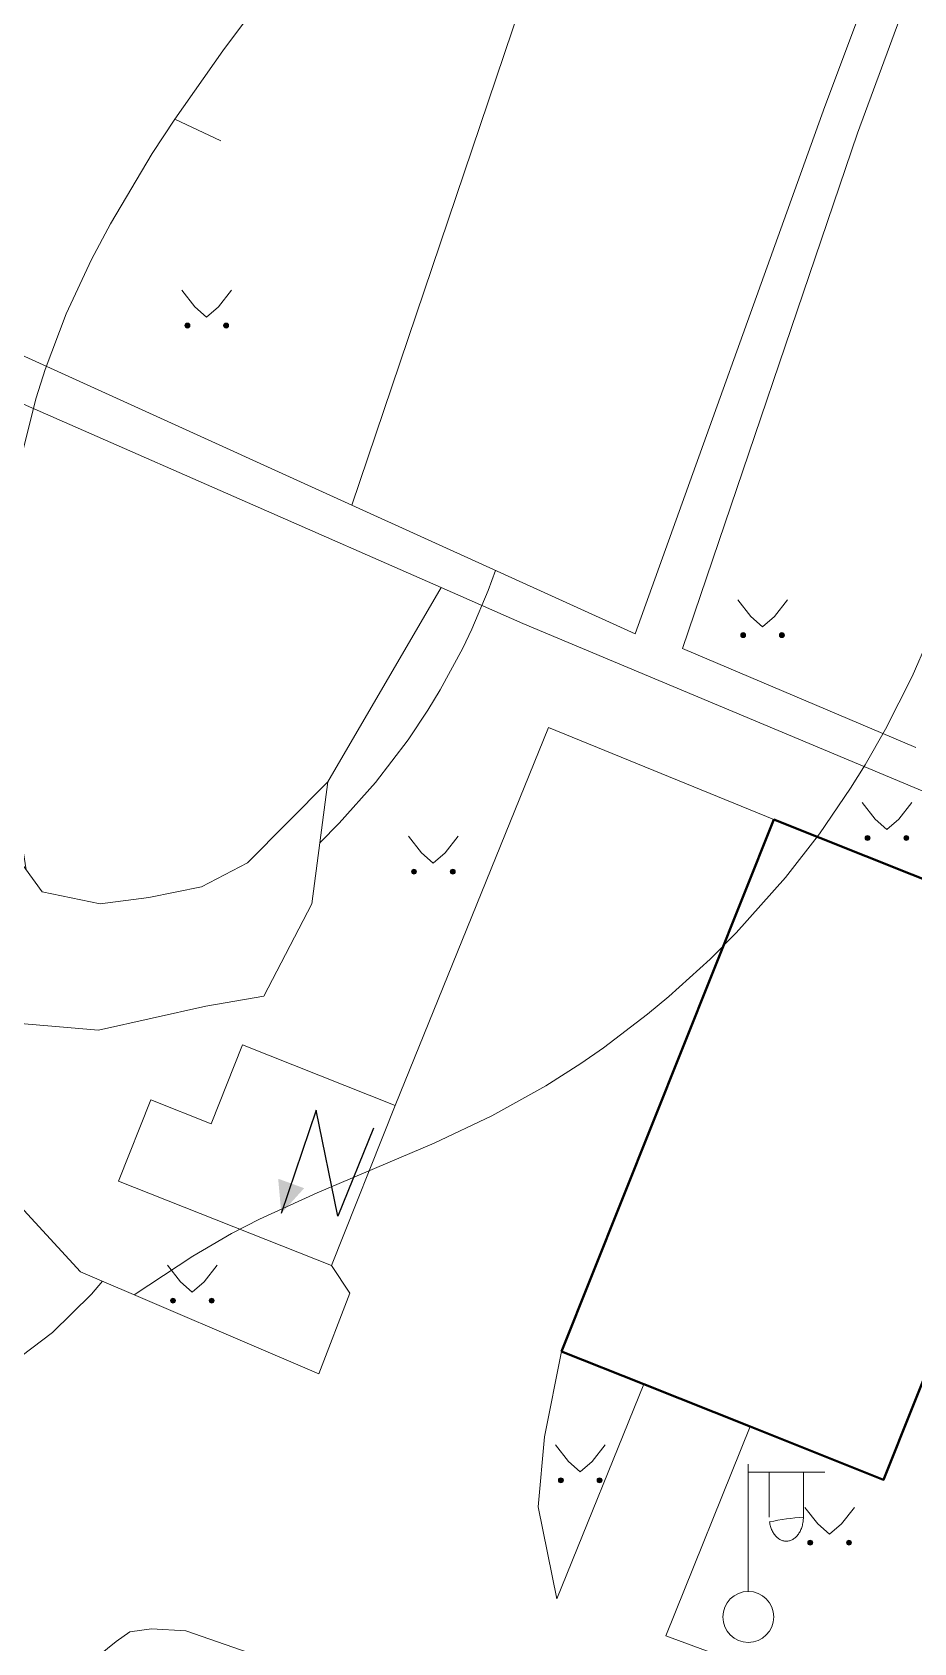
# Model space of a CAD drawing. Extents: x 1000 to 4000, y -5000 to -1000.
# Drawn here: x 1385.1 to 1419.7, y -4102.2 to -4039 of the extents above; entities that cross this region are included whole.
import ezdxf

# ---------------------------------------------------------------- set-up
doc = ezdxf.new("R2010")
doc.units = 0
doc.header["$MEASUREMENT"] = 0
for name, color, linetype in [('16', 7, 'CONTINUOUS'), ('СЛОЙ_16', 7, 'CONTINUOUS'), ('СЛОЙ_24', 7, 'CONTINUOUS'), ('СЛОЙ_3', 7, 'CONTINUOUS'), ('СЛОЙ_37', 7, 'CONTINUOUS'), ('СЛОЙ_40', 7, 'CONTINUOUS'), ('СЛОЙ_41', 7, 'CONTINUOUS'), ('СЛОЙ_50', 7, 'CONTINUOUS'), ('СЛОЙ_6', 7, 'CONTINUOUS')]:
    doc.layers.add(name, color=color, linetype=linetype)

# ---------------------------------------------------------------- blocks, each defined once
blk = doc.blocks.new('112_2')
at = {"layer": '16', "color": 121, "linetype": 'Continuous'}
blk.add_lwpolyline([(1.171, -1.947), (-1.974, 0.052), (2.276, 0.138), (-1.465, 2.221)], dxfattribs=at)
blk.add_solid([(-1.465, 2.221), (-0.657, 1.158), (-0.104, 2.094)], dxfattribs=at)

msp = doc.modelspace()

# ---------------------------------------------------------------- linework, layer by layer
at = {"layer": 'СЛОЙ_16', "color": 253, "linetype": 'Continuous', "lineweight": 0}
for points in [[(1396.857, -4087.433), (1388.49, -4084.113), (1389.756, -4080.923), (1392.123, -4081.863), (1393.351, -4078.766), (1399.351, -4081.148)], [(1399.351, -4081.148), (1396.857, -4087.433)]]:
    msp.add_lwpolyline(points, dxfattribs=at)
at = {"layer": 'СЛОЙ_24', "color": 253, "linetype": 'Continuous', "lineweight": 0}
for points in [[(1424.699, -4023.482), (1417.511, -4042.954)], [(1418.344, -4036.279), (1416.227, -4041.91)], [(1408.783, -4062.623), (1416.227, -4041.91)], [(1417.511, -4042.954), (1410.639, -4063.2), (1419.804, -4067.081)], [(1367.794, -4044.72), (1380.153, -4049.617), (1397.656, -4057.568)], [(1372.368, -4048.654), (1378.949, -4051.062), (1401.155, -4060.807)], [(1397.656, -4057.568), (1408.783, -4062.623)], [(1401.155, -4060.807), (1404.365, -4062.216)], [(1404.365, -4062.216), (1454.196, -4083.1)], [(1399.351, -4081.148), (1405.378, -4066.304), (1414.226, -4069.908)], [(1409.985, -4101.967), (1437.287, -4112.042), (1438.715, -4112.246), (1440.754, -4112.11), (1442.181, -4111.77), (1443.609, -4110.546), (1444.696, -4106.602), (1440.142, -4104.494), (1441.502, -4098.781), (1448.279, -4082.186)], [(1381.217, -4087.571), (1383.414, -4083.803), (1386.993, -4087.68), (1396.351, -4091.685)], [(1396.351, -4091.685), (1397.569, -4088.514), (1396.857, -4087.433)], [(1405.891, -4090.8), (1405.218, -4094.154), (1404.969, -4096.902), (1405.699, -4100.517)], [(1405.699, -4100.517), (1409.121, -4092.088)], [(1409.985, -4101.967), (1413.297, -4093.754)], [(1418.147, -4112.956), (1417.646, -4111.799), (1416.529, -4110.604), (1391.134, -4101.775), (1389.786, -4101.698), (1388.938, -4101.814), (1388.399, -4102.199), (1387.435, -4102.97)]]:
    msp.add_lwpolyline(points, dxfattribs=at)
at = {"layer": 'СЛОЙ_3', "color": 253, "linetype": 'Continuous', "lineweight": 0}
for p, q in [((1413.225, -4100.23), (1413.225, -4095.23)), ((1413.225, -4098.23), (1413.225, -4095.23)), ((1413.225, -4095.544), (1416.225, -4095.544)), ((1414.046, -4097.312), (1414.046, -4095.544)), ((1415.388, -4097.312), (1415.388, -4095.544))]:
    msp.add_line(p, q, dxfattribs=at)
msp.add_lwpolyline([(1415.388, -4097.312, -0.035191), (1415.375, -4097.496, -0.036545), (1415.337, -4097.673, -0.03934), (1415.275, -4097.836, -0.0437), (1415.192, -4097.979, -0.049642), (1415.09, -4098.096, -0.056748), (1414.974, -4098.183, -0.0637), (1414.848, -4098.237, -0.068204), (1414.717, -4098.255, -0.068204), (1414.586, -4098.237, -0.0637), (1414.46, -4098.183, -0.056748), (1414.344, -4098.096, -0.049642), (1414.242, -4097.979, -0.0437), (1414.159, -4097.836, -0.03934), (1414.097, -4097.673, -0.036545), (1414.059, -4097.496, -0.035191)], format="xyb", close=True, dxfattribs=at)
msp.add_circle((1413.225, -4101.23), 1, dxfattribs=at)
at = {"layer": 'СЛОЙ_37', "color": 253, "linetype": 'Continuous', "lineweight": 0}
for points in [[(1397.656, -4057.568), (1405.538, -4034.238), (1409.293, -4019.108), (1413.092, -4006.462)], [(1394.195, -4076.854), (1391.917, -4077.244), (1387.704, -4078.187), (1382.477, -4077.745), (1379.189, -4071.884), (1375.901, -4064.147), (1373.083, -4058.051), (1371.44, -4054.534), (1373.38, -4053.105)], [(1373.38, -4053.105), (1377.605, -4060.146), (1380.892, -4063.901), (1384.179, -4070.942), (1385.487, -4072.753), (1387.76, -4073.224), (1389.672, -4072.974), (1391.751, -4072.558), (1393.552, -4071.616), (1396.711, -4068.427)], [(1396.711, -4068.427), (1396.076, -4073.228), (1394.195, -4076.854)]]:
    msp.add_lwpolyline(points, dxfattribs=at)
at = {"layer": 'СЛОЙ_40', "color": 253, "linetype": 'Continuous', "lineweight": 0}
msp.add_line((1396.711, -4068.427), (1401.155, -4060.807), dxfattribs=at)
at = {"layer": 'СЛОЙ_41', "color": 253, "linetype": 'Continuous', "lineweight": 0}
for p, q in [((1390.979, -4049.126), (1391.489, -4049.776)), ((1392.929, -4049.126), (1392.419, -4049.776)), ((1391.489, -4049.776), (1391.949, -4050.186)), ((1392.419, -4049.776), (1391.949, -4050.186)), ((1412.809, -4061.284), (1413.319, -4061.934)), ((1414.759, -4061.284), (1414.249, -4061.934)), ((1413.319, -4061.934), (1413.779, -4062.344)), ((1414.249, -4061.934), (1413.779, -4062.344)), ((1417.695, -4069.25), (1418.205, -4069.9)), ((1419.645, -4069.25), (1419.135, -4069.9)), ((1418.205, -4069.9), (1418.665, -4070.31)), ((1419.135, -4069.9), (1418.665, -4070.31)), ((1399.879, -4070.571), (1400.389, -4071.221)), ((1401.829, -4070.571), (1401.319, -4071.221)), ((1400.389, -4071.221), (1400.849, -4071.631)), ((1401.319, -4071.221), (1400.849, -4071.631)), ((1390.412, -4087.42), (1390.922, -4088.07)), ((1392.362, -4087.42), (1391.852, -4088.07)), ((1390.922, -4088.07), (1391.382, -4088.48)), ((1391.852, -4088.07), (1391.382, -4088.48)), ((1405.649, -4094.476), (1406.159, -4095.126)), ((1407.599, -4094.476), (1407.089, -4095.126)), ((1406.159, -4095.126), (1406.619, -4095.536)), ((1407.089, -4095.126), (1406.619, -4095.536)), ((1415.444, -4096.926), (1415.954, -4097.576)), ((1417.394, -4096.926), (1416.884, -4097.576)), ((1415.954, -4097.576), (1416.414, -4097.986)), ((1416.884, -4097.576), (1416.414, -4097.986))]:
    msp.add_line(p, q, dxfattribs=at)
for centre in [(1391.193, -4050.514), (1392.714, -4050.514), (1413.023, -4062.672), (1414.544, -4062.672), (1417.909, -4070.64), (1419.43, -4070.64), (1400.093, -4071.961), (1401.614, -4071.961), (1390.626, -4088.808), (1392.147, -4088.808), (1405.863, -4095.864), (1407.384, -4095.864), (1415.658, -4098.314), (1417.179, -4098.314)]:
    msp.add_circle(centre, 0.0976, dxfattribs=at)
for points in [[(1391.097, -4050.533), (1391.095, -4050.514), (1391.097, -4050.495)], [(1391.102, -4050.551), (1391.097, -4050.495), (1391.102, -4050.477)], [(1391.097, -4050.533), (1391.097, -4050.495), (1391.102, -4050.551)], [(1391.111, -4050.568), (1391.102, -4050.477), (1391.111, -4050.46)], [(1391.102, -4050.551), (1391.102, -4050.477), (1391.111, -4050.568)], [(1391.124, -4050.583), (1391.111, -4050.46), (1391.124, -4050.445)], [(1391.111, -4050.568), (1391.111, -4050.46), (1391.124, -4050.583)], [(1391.138, -4050.595), (1391.124, -4050.445), (1391.138, -4050.433)], [(1391.124, -4050.583), (1391.124, -4050.445), (1391.138, -4050.595)], [(1391.155, -4050.604), (1391.138, -4050.433), (1391.155, -4050.424)], [(1391.138, -4050.595), (1391.138, -4050.433), (1391.155, -4050.604)], [(1391.174, -4050.61), (1391.155, -4050.424), (1391.174, -4050.418)], [(1391.155, -4050.604), (1391.155, -4050.424), (1391.174, -4050.61)], [(1391.193, -4050.612), (1391.174, -4050.418), (1391.193, -4050.416)], [(1391.174, -4050.61), (1391.174, -4050.418), (1391.193, -4050.612)], [(1392.618, -4050.533), (1392.616, -4050.514), (1392.618, -4050.495)], [(1392.623, -4050.551), (1392.618, -4050.495), (1392.623, -4050.477)], [(1392.618, -4050.533), (1392.618, -4050.495), (1392.623, -4050.551)], [(1392.632, -4050.568), (1392.623, -4050.477), (1392.632, -4050.46)], [(1392.623, -4050.551), (1392.623, -4050.477), (1392.632, -4050.568)], [(1392.645, -4050.583), (1392.632, -4050.46), (1392.645, -4050.445)], [(1392.632, -4050.568), (1392.632, -4050.46), (1392.645, -4050.583)], [(1392.659, -4050.595), (1392.645, -4050.445), (1392.659, -4050.433)], [(1392.645, -4050.583), (1392.645, -4050.445), (1392.659, -4050.595)], [(1392.676, -4050.604), (1392.659, -4050.433), (1392.676, -4050.424)], [(1392.659, -4050.595), (1392.659, -4050.433), (1392.676, -4050.604)], [(1392.695, -4050.61), (1392.676, -4050.424), (1392.695, -4050.418)], [(1392.676, -4050.604), (1392.676, -4050.424), (1392.695, -4050.61)], [(1392.714, -4050.612), (1392.695, -4050.418), (1392.714, -4050.416)], [(1392.695, -4050.61), (1392.695, -4050.418), (1392.714, -4050.612)], [(1412.927, -4062.691), (1412.925, -4062.672), (1412.927, -4062.653)], [(1412.932, -4062.709), (1412.927, -4062.653), (1412.932, -4062.635)], [(1412.927, -4062.691), (1412.927, -4062.653), (1412.932, -4062.709)], [(1412.941, -4062.726), (1412.932, -4062.635), (1412.941, -4062.618)], [(1412.932, -4062.709), (1412.932, -4062.635), (1412.941, -4062.726)], [(1412.954, -4062.741), (1412.941, -4062.618), (1412.954, -4062.603)], [(1412.941, -4062.726), (1412.941, -4062.618), (1412.954, -4062.741)], [(1412.968, -4062.753), (1412.954, -4062.603), (1412.968, -4062.591)], [(1412.954, -4062.741), (1412.954, -4062.603), (1412.968, -4062.753)], [(1412.985, -4062.762), (1412.968, -4062.591), (1412.985, -4062.582)], [(1412.968, -4062.753), (1412.968, -4062.591), (1412.985, -4062.762)], [(1413.004, -4062.768), (1412.985, -4062.582), (1413.004, -4062.576)], [(1412.985, -4062.762), (1412.985, -4062.582), (1413.004, -4062.768)], [(1413.023, -4062.77), (1413.004, -4062.576), (1413.023, -4062.574)], [(1413.004, -4062.768), (1413.004, -4062.576), (1413.023, -4062.77)], [(1414.448, -4062.691), (1414.446, -4062.672), (1414.448, -4062.653)], [(1414.453, -4062.709), (1414.448, -4062.653), (1414.453, -4062.635)], [(1414.448, -4062.691), (1414.448, -4062.653), (1414.453, -4062.709)], [(1414.462, -4062.726), (1414.453, -4062.635), (1414.462, -4062.618)], [(1414.453, -4062.709), (1414.453, -4062.635), (1414.462, -4062.726)], [(1414.475, -4062.741), (1414.462, -4062.618), (1414.475, -4062.603)], [(1414.462, -4062.726), (1414.462, -4062.618), (1414.475, -4062.741)], [(1414.489, -4062.753), (1414.475, -4062.603), (1414.489, -4062.591)], [(1414.475, -4062.741), (1414.475, -4062.603), (1414.489, -4062.753)], [(1414.506, -4062.762), (1414.489, -4062.591), (1414.506, -4062.582)], [(1414.489, -4062.753), (1414.489, -4062.591), (1414.506, -4062.762)], [(1414.525, -4062.768), (1414.506, -4062.582), (1414.525, -4062.576)], [(1414.506, -4062.762), (1414.506, -4062.582), (1414.525, -4062.768)], [(1414.544, -4062.77), (1414.525, -4062.576), (1414.544, -4062.574)], [(1414.525, -4062.768), (1414.525, -4062.576), (1414.544, -4062.77)], [(1417.813, -4070.659), (1417.811, -4070.64), (1417.813, -4070.62)], [(1417.819, -4070.677), (1417.813, -4070.62), (1417.819, -4070.602)], [(1417.813, -4070.659), (1417.813, -4070.62), (1417.819, -4070.677)], [(1417.828, -4070.694), (1417.819, -4070.602), (1417.828, -4070.585)], [(1417.819, -4070.677), (1417.819, -4070.602), (1417.828, -4070.694)], [(1417.84, -4070.709), (1417.828, -4070.585), (1417.84, -4070.571)], [(1417.828, -4070.694), (1417.828, -4070.585), (1417.84, -4070.709)], [(1417.855, -4070.721), (1417.84, -4070.571), (1417.855, -4070.558)], [(1417.84, -4070.709), (1417.84, -4070.571), (1417.855, -4070.721)], [(1417.872, -4070.73), (1417.855, -4070.558), (1417.872, -4070.549)], [(1417.855, -4070.721), (1417.855, -4070.558), (1417.872, -4070.73)], [(1417.89, -4070.735), (1417.872, -4070.549), (1417.89, -4070.544)], [(1417.872, -4070.73), (1417.872, -4070.549), (1417.89, -4070.735)], [(1417.909, -4070.737), (1417.89, -4070.544), (1417.909, -4070.542)], [(1417.89, -4070.735), (1417.89, -4070.544), (1417.909, -4070.737)], [(1419.334, -4070.659), (1419.332, -4070.64), (1419.334, -4070.62)], [(1419.34, -4070.677), (1419.334, -4070.62), (1419.34, -4070.602)], [(1419.334, -4070.659), (1419.334, -4070.62), (1419.34, -4070.677)], [(1419.349, -4070.694), (1419.34, -4070.602), (1419.349, -4070.585)], [(1419.34, -4070.677), (1419.34, -4070.602), (1419.349, -4070.694)], [(1419.361, -4070.709), (1419.349, -4070.585), (1419.361, -4070.571)], [(1419.349, -4070.694), (1419.349, -4070.585), (1419.361, -4070.709)], [(1419.376, -4070.721), (1419.361, -4070.571), (1419.376, -4070.558)], [(1419.361, -4070.709), (1419.361, -4070.571), (1419.376, -4070.721)], [(1419.393, -4070.73), (1419.376, -4070.558), (1419.393, -4070.549)], [(1419.376, -4070.721), (1419.376, -4070.558), (1419.393, -4070.73)], [(1419.411, -4070.735), (1419.393, -4070.549), (1419.411, -4070.544)], [(1419.393, -4070.73), (1419.393, -4070.549), (1419.411, -4070.735)], [(1419.43, -4070.737), (1419.411, -4070.544), (1419.43, -4070.542)], [(1419.411, -4070.735), (1419.411, -4070.544), (1419.43, -4070.737)], [(1399.997, -4071.98), (1399.995, -4071.961), (1399.997, -4071.941)], [(1400.003, -4071.998), (1399.997, -4071.941), (1400.003, -4071.923)], [(1399.997, -4071.98), (1399.997, -4071.941), (1400.003, -4071.998)], [(1400.012, -4072.015), (1400.003, -4071.923), (1400.012, -4071.906)], [(1400.003, -4071.998), (1400.003, -4071.923), (1400.012, -4072.015)], [(1400.024, -4072.03), (1400.012, -4071.906), (1400.024, -4071.892)], [(1400.012, -4072.015), (1400.012, -4071.906), (1400.024, -4072.03)], [(1400.039, -4072.042), (1400.024, -4071.892), (1400.039, -4071.879)], [(1400.024, -4072.03), (1400.024, -4071.892), (1400.039, -4072.042)], [(1400.056, -4072.051), (1400.039, -4071.879), (1400.056, -4071.87)], [(1400.039, -4072.042), (1400.039, -4071.879), (1400.056, -4072.051)], [(1400.074, -4072.056), (1400.056, -4071.87), (1400.074, -4071.865)], [(1400.056, -4072.051), (1400.056, -4071.87), (1400.074, -4072.056)], [(1400.093, -4072.058), (1400.074, -4071.865), (1400.093, -4071.863)], [(1400.074, -4072.056), (1400.074, -4071.865), (1400.093, -4072.058)], [(1401.518, -4071.98), (1401.516, -4071.961), (1401.518, -4071.941)], [(1401.524, -4071.998), (1401.518, -4071.941), (1401.524, -4071.923)], [(1401.518, -4071.98), (1401.518, -4071.941), (1401.524, -4071.998)], [(1401.533, -4072.015), (1401.524, -4071.923), (1401.533, -4071.906)], [(1401.524, -4071.998), (1401.524, -4071.923), (1401.533, -4072.015)], [(1401.545, -4072.03), (1401.533, -4071.906), (1401.545, -4071.892)], [(1401.533, -4072.015), (1401.533, -4071.906), (1401.545, -4072.03)], [(1401.56, -4072.042), (1401.545, -4071.892), (1401.56, -4071.879)], [(1401.545, -4072.03), (1401.545, -4071.892), (1401.56, -4072.042)], [(1401.577, -4072.051), (1401.56, -4071.879), (1401.577, -4071.87)], [(1401.56, -4072.042), (1401.56, -4071.879), (1401.577, -4072.051)], [(1401.595, -4072.056), (1401.577, -4071.87), (1401.595, -4071.865)], [(1401.577, -4072.051), (1401.577, -4071.87), (1401.595, -4072.056)], [(1401.614, -4072.058), (1401.595, -4071.865), (1401.614, -4071.863)], [(1401.595, -4072.056), (1401.595, -4071.865), (1401.614, -4072.058)], [(1390.53, -4088.827), (1390.528, -4088.808), (1390.53, -4088.789)], [(1390.535, -4088.845), (1390.53, -4088.789), (1390.535, -4088.771)], [(1390.53, -4088.827), (1390.53, -4088.789), (1390.535, -4088.845)], [(1390.544, -4088.862), (1390.535, -4088.771), (1390.544, -4088.754)], [(1390.535, -4088.845), (1390.535, -4088.771), (1390.544, -4088.862)], [(1390.557, -4088.877), (1390.544, -4088.754), (1390.557, -4088.739)], [(1390.544, -4088.862), (1390.544, -4088.754), (1390.557, -4088.877)], [(1390.571, -4088.889), (1390.557, -4088.739), (1390.571, -4088.727)], [(1390.557, -4088.877), (1390.557, -4088.739), (1390.571, -4088.889)], [(1390.588, -4088.898), (1390.571, -4088.727), (1390.588, -4088.718)], [(1390.571, -4088.889), (1390.571, -4088.727), (1390.588, -4088.898)], [(1390.607, -4088.904), (1390.588, -4088.718), (1390.607, -4088.712)], [(1390.588, -4088.898), (1390.588, -4088.718), (1390.607, -4088.904)], [(1390.626, -4088.906), (1390.607, -4088.712), (1390.626, -4088.71)], [(1390.607, -4088.904), (1390.607, -4088.712), (1390.626, -4088.906)], [(1392.051, -4088.827), (1392.049, -4088.808), (1392.051, -4088.789)], [(1392.056, -4088.845), (1392.051, -4088.789), (1392.056, -4088.771)], [(1392.051, -4088.827), (1392.051, -4088.789), (1392.056, -4088.845)], [(1392.065, -4088.862), (1392.056, -4088.771), (1392.065, -4088.754)], [(1392.056, -4088.845), (1392.056, -4088.771), (1392.065, -4088.862)], [(1392.078, -4088.877), (1392.065, -4088.754), (1392.078, -4088.739)], [(1392.065, -4088.862), (1392.065, -4088.754), (1392.078, -4088.877)], [(1392.092, -4088.889), (1392.078, -4088.739), (1392.092, -4088.727)], [(1392.078, -4088.877), (1392.078, -4088.739), (1392.092, -4088.889)], [(1392.109, -4088.898), (1392.092, -4088.727), (1392.109, -4088.718)], [(1392.092, -4088.889), (1392.092, -4088.727), (1392.109, -4088.898)], [(1392.128, -4088.904), (1392.109, -4088.718), (1392.128, -4088.712)], [(1392.109, -4088.898), (1392.109, -4088.718), (1392.128, -4088.904)], [(1392.147, -4088.906), (1392.128, -4088.712), (1392.147, -4088.71)], [(1392.128, -4088.904), (1392.128, -4088.712), (1392.147, -4088.906)], [(1405.767, -4095.883), (1405.765, -4095.864), (1405.767, -4095.845)], [(1405.772, -4095.901), (1405.767, -4095.845), (1405.772, -4095.827)], [(1405.767, -4095.883), (1405.767, -4095.845), (1405.772, -4095.901)], [(1405.781, -4095.918), (1405.772, -4095.827), (1405.781, -4095.81)], [(1405.772, -4095.901), (1405.772, -4095.827), (1405.781, -4095.918)], [(1405.794, -4095.933), (1405.781, -4095.81), (1405.794, -4095.795)], [(1405.781, -4095.918), (1405.781, -4095.81), (1405.794, -4095.933)], [(1405.808, -4095.945), (1405.794, -4095.795), (1405.808, -4095.783)], [(1405.794, -4095.933), (1405.794, -4095.795), (1405.808, -4095.945)], [(1405.825, -4095.954), (1405.808, -4095.783), (1405.825, -4095.774)], [(1405.808, -4095.945), (1405.808, -4095.783), (1405.825, -4095.954)], [(1405.844, -4095.96), (1405.825, -4095.774), (1405.844, -4095.768)], [(1405.825, -4095.954), (1405.825, -4095.774), (1405.844, -4095.96)], [(1405.863, -4095.962), (1405.844, -4095.768), (1405.863, -4095.766)], [(1405.844, -4095.96), (1405.844, -4095.768), (1405.863, -4095.962)], [(1407.288, -4095.883), (1407.286, -4095.864), (1407.288, -4095.845)], [(1407.293, -4095.901), (1407.288, -4095.845), (1407.293, -4095.827)], [(1407.288, -4095.883), (1407.288, -4095.845), (1407.293, -4095.901)], [(1407.302, -4095.918), (1407.293, -4095.827), (1407.302, -4095.81)], [(1407.293, -4095.901), (1407.293, -4095.827), (1407.302, -4095.918)], [(1407.315, -4095.933), (1407.302, -4095.81), (1407.315, -4095.795)], [(1407.302, -4095.918), (1407.302, -4095.81), (1407.315, -4095.933)], [(1407.329, -4095.945), (1407.315, -4095.795), (1407.329, -4095.783)], [(1407.315, -4095.933), (1407.315, -4095.795), (1407.329, -4095.945)], [(1407.346, -4095.954), (1407.329, -4095.783), (1407.346, -4095.774)], [(1407.329, -4095.945), (1407.329, -4095.783), (1407.346, -4095.954)], [(1407.365, -4095.96), (1407.346, -4095.774), (1407.365, -4095.768)], [(1407.346, -4095.954), (1407.346, -4095.774), (1407.365, -4095.96)], [(1407.384, -4095.962), (1407.365, -4095.768), (1407.384, -4095.766)], [(1407.365, -4095.96), (1407.365, -4095.768), (1407.384, -4095.962)], [(1415.562, -4098.333), (1415.56, -4098.314), (1415.562, -4098.295)], [(1415.567, -4098.351), (1415.562, -4098.295), (1415.567, -4098.277)], [(1415.562, -4098.333), (1415.562, -4098.295), (1415.567, -4098.351)], [(1415.576, -4098.368), (1415.567, -4098.277), (1415.576, -4098.26)], [(1415.567, -4098.351), (1415.567, -4098.277), (1415.576, -4098.368)], [(1415.589, -4098.383), (1415.576, -4098.26), (1415.589, -4098.245)], [(1415.576, -4098.368), (1415.576, -4098.26), (1415.589, -4098.383)], [(1415.603, -4098.395), (1415.589, -4098.245), (1415.603, -4098.233)], [(1415.589, -4098.383), (1415.589, -4098.245), (1415.603, -4098.395)], [(1415.62, -4098.404), (1415.603, -4098.233), (1415.62, -4098.224)], [(1415.603, -4098.395), (1415.603, -4098.233), (1415.62, -4098.404)], [(1415.639, -4098.41), (1415.62, -4098.224), (1415.639, -4098.218)], [(1415.62, -4098.404), (1415.62, -4098.224), (1415.639, -4098.41)], [(1415.658, -4098.412), (1415.639, -4098.218), (1415.658, -4098.216)], [(1415.639, -4098.41), (1415.639, -4098.218), (1415.658, -4098.412)], [(1417.083, -4098.333), (1417.081, -4098.314), (1417.083, -4098.295)], [(1417.088, -4098.351), (1417.083, -4098.295), (1417.088, -4098.277)], [(1417.083, -4098.333), (1417.083, -4098.295), (1417.088, -4098.351)], [(1417.097, -4098.368), (1417.088, -4098.277), (1417.097, -4098.26)], [(1417.088, -4098.351), (1417.088, -4098.277), (1417.097, -4098.368)], [(1417.11, -4098.383), (1417.097, -4098.26), (1417.11, -4098.245)], [(1417.097, -4098.368), (1417.097, -4098.26), (1417.11, -4098.383)], [(1417.124, -4098.395), (1417.11, -4098.245), (1417.124, -4098.233)], [(1417.11, -4098.383), (1417.11, -4098.245), (1417.124, -4098.395)], [(1417.141, -4098.404), (1417.124, -4098.233), (1417.141, -4098.224)], [(1417.124, -4098.395), (1417.124, -4098.233), (1417.141, -4098.404)], [(1417.16, -4098.41), (1417.141, -4098.224), (1417.16, -4098.218)], [(1417.141, -4098.404), (1417.141, -4098.224), (1417.16, -4098.41)], [(1417.179, -4098.412), (1417.16, -4098.218), (1417.179, -4098.216)], [(1417.16, -4098.41), (1417.16, -4098.218), (1417.179, -4098.412)]]:
    msp.add_solid(points, dxfattribs=at)
at = {"layer": 'СЛОЙ_41', "color": 253, "linetype": 'Continuous', "lineweight": 0, "extrusion": (0, 0, -1)}
for points in [[(-1391.193, -4050.612), (-1391.193, -4050.416), (-1391.212, -4050.61)], [(-1391.212, -4050.61), (-1391.193, -4050.416), (-1391.212, -4050.418)], [(-1391.212, -4050.61), (-1391.212, -4050.418), (-1391.23, -4050.604)], [(-1391.23, -4050.604), (-1391.212, -4050.418), (-1391.23, -4050.424)], [(-1391.23, -4050.604), (-1391.23, -4050.424), (-1391.247, -4050.595)], [(-1391.247, -4050.595), (-1391.23, -4050.424), (-1391.247, -4050.433)], [(-1391.247, -4050.595), (-1391.247, -4050.433), (-1391.262, -4050.583)], [(-1391.262, -4050.583), (-1391.247, -4050.433), (-1391.262, -4050.445)], [(-1391.262, -4050.583), (-1391.262, -4050.445), (-1391.274, -4050.568)], [(-1391.274, -4050.568), (-1391.262, -4050.445), (-1391.274, -4050.46)], [(-1391.274, -4050.568), (-1391.274, -4050.46), (-1391.283, -4050.551)], [(-1391.283, -4050.551), (-1391.274, -4050.46), (-1391.283, -4050.477)], [(-1391.283, -4050.551), (-1391.283, -4050.477), (-1391.288, -4050.533)], [(-1391.288, -4050.533), (-1391.283, -4050.477), (-1391.288, -4050.495)], [(-1391.288, -4050.533), (-1391.288, -4050.495), (-1391.29, -4050.514)], [(-1392.714, -4050.612), (-1392.714, -4050.416), (-1392.733, -4050.61)], [(-1392.733, -4050.61), (-1392.714, -4050.416), (-1392.733, -4050.418)], [(-1392.733, -4050.61), (-1392.733, -4050.418), (-1392.751, -4050.604)], [(-1392.751, -4050.604), (-1392.733, -4050.418), (-1392.751, -4050.424)], [(-1392.751, -4050.604), (-1392.751, -4050.424), (-1392.768, -4050.595)], [(-1392.768, -4050.595), (-1392.751, -4050.424), (-1392.768, -4050.433)], [(-1392.768, -4050.595), (-1392.768, -4050.433), (-1392.783, -4050.583)], [(-1392.783, -4050.583), (-1392.768, -4050.433), (-1392.783, -4050.445)], [(-1392.783, -4050.583), (-1392.783, -4050.445), (-1392.795, -4050.568)], [(-1392.795, -4050.568), (-1392.783, -4050.445), (-1392.795, -4050.46)], [(-1392.795, -4050.568), (-1392.795, -4050.46), (-1392.804, -4050.551)], [(-1392.804, -4050.551), (-1392.795, -4050.46), (-1392.804, -4050.477)], [(-1392.804, -4050.551), (-1392.804, -4050.477), (-1392.809, -4050.533)], [(-1392.809, -4050.533), (-1392.804, -4050.477), (-1392.809, -4050.495)], [(-1392.809, -4050.533), (-1392.809, -4050.495), (-1392.811, -4050.514)], [(-1413.023, -4062.77), (-1413.023, -4062.574), (-1413.042, -4062.768)], [(-1413.042, -4062.768), (-1413.023, -4062.574), (-1413.042, -4062.576)], [(-1413.042, -4062.768), (-1413.042, -4062.576), (-1413.06, -4062.762)], [(-1413.06, -4062.762), (-1413.042, -4062.576), (-1413.06, -4062.582)], [(-1413.06, -4062.762), (-1413.06, -4062.582), (-1413.077, -4062.753)], [(-1413.077, -4062.753), (-1413.06, -4062.582), (-1413.077, -4062.591)], [(-1413.077, -4062.753), (-1413.077, -4062.591), (-1413.092, -4062.741)], [(-1413.092, -4062.741), (-1413.077, -4062.591), (-1413.092, -4062.603)], [(-1413.092, -4062.741), (-1413.092, -4062.603), (-1413.104, -4062.726)], [(-1413.104, -4062.726), (-1413.092, -4062.603), (-1413.104, -4062.618)], [(-1413.104, -4062.726), (-1413.104, -4062.618), (-1413.113, -4062.709)], [(-1413.113, -4062.709), (-1413.104, -4062.618), (-1413.113, -4062.635)], [(-1413.113, -4062.709), (-1413.113, -4062.635), (-1413.118, -4062.691)], [(-1413.118, -4062.691), (-1413.113, -4062.635), (-1413.118, -4062.653)], [(-1413.118, -4062.691), (-1413.118, -4062.653), (-1413.12, -4062.672)], [(-1414.544, -4062.77), (-1414.544, -4062.574), (-1414.563, -4062.768)], [(-1414.563, -4062.768), (-1414.544, -4062.574), (-1414.563, -4062.576)], [(-1414.563, -4062.768), (-1414.563, -4062.576), (-1414.581, -4062.762)], [(-1414.581, -4062.762), (-1414.563, -4062.576), (-1414.581, -4062.582)], [(-1414.581, -4062.762), (-1414.581, -4062.582), (-1414.598, -4062.753)], [(-1414.598, -4062.753), (-1414.581, -4062.582), (-1414.598, -4062.591)], [(-1414.598, -4062.753), (-1414.598, -4062.591), (-1414.613, -4062.741)], [(-1414.613, -4062.741), (-1414.598, -4062.591), (-1414.613, -4062.603)], [(-1414.613, -4062.741), (-1414.613, -4062.603), (-1414.625, -4062.726)], [(-1414.625, -4062.726), (-1414.613, -4062.603), (-1414.625, -4062.618)], [(-1414.625, -4062.726), (-1414.625, -4062.618), (-1414.634, -4062.709)], [(-1414.634, -4062.709), (-1414.625, -4062.618), (-1414.634, -4062.635)], [(-1414.634, -4062.709), (-1414.634, -4062.635), (-1414.639, -4062.691)], [(-1414.639, -4062.691), (-1414.634, -4062.635), (-1414.639, -4062.653)], [(-1414.639, -4062.691), (-1414.639, -4062.653), (-1414.641, -4062.672)], [(-1417.909, -4070.737), (-1417.909, -4070.542), (-1417.928, -4070.735)], [(-1417.928, -4070.735), (-1417.909, -4070.542), (-1417.928, -4070.544)], [(-1417.928, -4070.735), (-1417.928, -4070.544), (-1417.946, -4070.73)], [(-1417.946, -4070.73), (-1417.928, -4070.544), (-1417.946, -4070.549)], [(-1417.946, -4070.73), (-1417.946, -4070.549), (-1417.963, -4070.721)], [(-1417.963, -4070.721), (-1417.946, -4070.549), (-1417.963, -4070.558)], [(-1417.963, -4070.721), (-1417.963, -4070.558), (-1417.978, -4070.709)], [(-1417.978, -4070.709), (-1417.963, -4070.558), (-1417.978, -4070.571)], [(-1417.978, -4070.709), (-1417.978, -4070.571), (-1417.99, -4070.694)], [(-1417.99, -4070.694), (-1417.978, -4070.571), (-1417.99, -4070.585)], [(-1417.99, -4070.694), (-1417.99, -4070.585), (-1417.999, -4070.677)], [(-1417.999, -4070.677), (-1417.99, -4070.585), (-1417.999, -4070.602)], [(-1417.999, -4070.677), (-1417.999, -4070.602), (-1418.005, -4070.659)], [(-1418.005, -4070.659), (-1417.999, -4070.602), (-1418.005, -4070.62)], [(-1418.005, -4070.659), (-1418.005, -4070.62), (-1418.007, -4070.64)], [(-1419.43, -4070.737), (-1419.43, -4070.542), (-1419.449, -4070.735)], [(-1419.449, -4070.735), (-1419.43, -4070.542), (-1419.449, -4070.544)], [(-1419.449, -4070.735), (-1419.449, -4070.544), (-1419.467, -4070.73)], [(-1419.467, -4070.73), (-1419.449, -4070.544), (-1419.467, -4070.549)], [(-1419.467, -4070.73), (-1419.467, -4070.549), (-1419.484, -4070.721)], [(-1419.484, -4070.721), (-1419.467, -4070.549), (-1419.484, -4070.558)], [(-1419.484, -4070.721), (-1419.484, -4070.558), (-1419.499, -4070.709)], [(-1419.499, -4070.709), (-1419.484, -4070.558), (-1419.499, -4070.571)], [(-1419.499, -4070.709), (-1419.499, -4070.571), (-1419.511, -4070.694)], [(-1419.511, -4070.694), (-1419.499, -4070.571), (-1419.511, -4070.585)], [(-1419.511, -4070.694), (-1419.511, -4070.585), (-1419.52, -4070.677)], [(-1419.52, -4070.677), (-1419.511, -4070.585), (-1419.52, -4070.602)], [(-1419.52, -4070.677), (-1419.52, -4070.602), (-1419.526, -4070.659)], [(-1419.526, -4070.659), (-1419.52, -4070.602), (-1419.526, -4070.62)], [(-1419.526, -4070.659), (-1419.526, -4070.62), (-1419.528, -4070.64)], [(-1400.093, -4072.058), (-1400.093, -4071.863), (-1400.112, -4072.056)], [(-1400.112, -4072.056), (-1400.093, -4071.863), (-1400.112, -4071.865)], [(-1400.112, -4072.056), (-1400.112, -4071.865), (-1400.13, -4072.051)], [(-1400.13, -4072.051), (-1400.112, -4071.865), (-1400.13, -4071.87)], [(-1400.13, -4072.051), (-1400.13, -4071.87), (-1400.147, -4072.042)], [(-1400.147, -4072.042), (-1400.13, -4071.87), (-1400.147, -4071.879)], [(-1400.147, -4072.042), (-1400.147, -4071.879), (-1400.162, -4072.03)], [(-1400.162, -4072.03), (-1400.147, -4071.879), (-1400.162, -4071.892)], [(-1400.162, -4072.03), (-1400.162, -4071.892), (-1400.174, -4072.015)], [(-1400.174, -4072.015), (-1400.162, -4071.892), (-1400.174, -4071.906)], [(-1400.174, -4072.015), (-1400.174, -4071.906), (-1400.183, -4071.998)], [(-1400.183, -4071.998), (-1400.174, -4071.906), (-1400.183, -4071.923)], [(-1400.183, -4071.998), (-1400.183, -4071.923), (-1400.189, -4071.98)], [(-1400.189, -4071.98), (-1400.183, -4071.923), (-1400.189, -4071.941)], [(-1400.189, -4071.98), (-1400.189, -4071.941), (-1400.191, -4071.961)], [(-1401.614, -4072.058), (-1401.614, -4071.863), (-1401.633, -4072.056)], [(-1401.633, -4072.056), (-1401.614, -4071.863), (-1401.633, -4071.865)], [(-1401.633, -4072.056), (-1401.633, -4071.865), (-1401.651, -4072.051)], [(-1401.651, -4072.051), (-1401.633, -4071.865), (-1401.651, -4071.87)], [(-1401.651, -4072.051), (-1401.651, -4071.87), (-1401.668, -4072.042)], [(-1401.668, -4072.042), (-1401.651, -4071.87), (-1401.668, -4071.879)], [(-1401.668, -4072.042), (-1401.668, -4071.879), (-1401.683, -4072.03)], [(-1401.683, -4072.03), (-1401.668, -4071.879), (-1401.683, -4071.892)], [(-1401.683, -4072.03), (-1401.683, -4071.892), (-1401.695, -4072.015)], [(-1401.695, -4072.015), (-1401.683, -4071.892), (-1401.695, -4071.906)], [(-1401.695, -4072.015), (-1401.695, -4071.906), (-1401.704, -4071.998)], [(-1401.704, -4071.998), (-1401.695, -4071.906), (-1401.704, -4071.923)], [(-1401.704, -4071.998), (-1401.704, -4071.923), (-1401.71, -4071.98)], [(-1401.71, -4071.98), (-1401.704, -4071.923), (-1401.71, -4071.941)], [(-1401.71, -4071.98), (-1401.71, -4071.941), (-1401.712, -4071.961)], [(-1390.626, -4088.906), (-1390.626, -4088.71), (-1390.645, -4088.904)], [(-1390.645, -4088.904), (-1390.626, -4088.71), (-1390.645, -4088.712)], [(-1390.645, -4088.904), (-1390.645, -4088.712), (-1390.663, -4088.898)], [(-1390.663, -4088.898), (-1390.645, -4088.712), (-1390.663, -4088.718)], [(-1390.663, -4088.898), (-1390.663, -4088.718), (-1390.68, -4088.889)], [(-1390.68, -4088.889), (-1390.663, -4088.718), (-1390.68, -4088.727)], [(-1390.68, -4088.889), (-1390.68, -4088.727), (-1390.695, -4088.877)], [(-1390.695, -4088.877), (-1390.68, -4088.727), (-1390.695, -4088.739)], [(-1390.695, -4088.877), (-1390.695, -4088.739), (-1390.707, -4088.862)], [(-1390.707, -4088.862), (-1390.695, -4088.739), (-1390.707, -4088.754)], [(-1390.707, -4088.862), (-1390.707, -4088.754), (-1390.716, -4088.845)], [(-1390.716, -4088.845), (-1390.707, -4088.754), (-1390.716, -4088.771)], [(-1390.716, -4088.845), (-1390.716, -4088.771), (-1390.721, -4088.827)], [(-1390.721, -4088.827), (-1390.716, -4088.771), (-1390.721, -4088.789)], [(-1390.721, -4088.827), (-1390.721, -4088.789), (-1390.723, -4088.808)], [(-1392.147, -4088.906), (-1392.147, -4088.71), (-1392.166, -4088.904)], [(-1392.166, -4088.904), (-1392.147, -4088.71), (-1392.166, -4088.712)], [(-1392.166, -4088.904), (-1392.166, -4088.712), (-1392.184, -4088.898)], [(-1392.184, -4088.898), (-1392.166, -4088.712), (-1392.184, -4088.718)], [(-1392.184, -4088.898), (-1392.184, -4088.718), (-1392.201, -4088.889)], [(-1392.201, -4088.889), (-1392.184, -4088.718), (-1392.201, -4088.727)], [(-1392.201, -4088.889), (-1392.201, -4088.727), (-1392.216, -4088.877)], [(-1392.216, -4088.877), (-1392.201, -4088.727), (-1392.216, -4088.739)], [(-1392.216, -4088.877), (-1392.216, -4088.739), (-1392.228, -4088.862)], [(-1392.228, -4088.862), (-1392.216, -4088.739), (-1392.228, -4088.754)], [(-1392.228, -4088.862), (-1392.228, -4088.754), (-1392.237, -4088.845)], [(-1392.237, -4088.845), (-1392.228, -4088.754), (-1392.237, -4088.771)], [(-1392.237, -4088.845), (-1392.237, -4088.771), (-1392.242, -4088.827)], [(-1392.242, -4088.827), (-1392.237, -4088.771), (-1392.242, -4088.789)], [(-1392.242, -4088.827), (-1392.242, -4088.789), (-1392.244, -4088.808)], [(-1405.863, -4095.962), (-1405.863, -4095.766), (-1405.882, -4095.96)], [(-1405.882, -4095.96), (-1405.863, -4095.766), (-1405.882, -4095.768)], [(-1405.882, -4095.96), (-1405.882, -4095.768), (-1405.9, -4095.954)], [(-1405.9, -4095.954), (-1405.882, -4095.768), (-1405.9, -4095.774)], [(-1405.9, -4095.954), (-1405.9, -4095.774), (-1405.917, -4095.945)], [(-1405.917, -4095.945), (-1405.9, -4095.774), (-1405.917, -4095.783)], [(-1405.917, -4095.945), (-1405.917, -4095.783), (-1405.932, -4095.933)], [(-1405.932, -4095.933), (-1405.917, -4095.783), (-1405.932, -4095.795)], [(-1405.932, -4095.933), (-1405.932, -4095.795), (-1405.944, -4095.918)], [(-1405.944, -4095.918), (-1405.932, -4095.795), (-1405.944, -4095.81)], [(-1405.944, -4095.918), (-1405.944, -4095.81), (-1405.953, -4095.901)], [(-1405.953, -4095.901), (-1405.944, -4095.81), (-1405.953, -4095.827)], [(-1405.953, -4095.901), (-1405.953, -4095.827), (-1405.958, -4095.883)], [(-1405.958, -4095.883), (-1405.953, -4095.827), (-1405.958, -4095.845)], [(-1405.958, -4095.883), (-1405.958, -4095.845), (-1405.96, -4095.864)], [(-1407.384, -4095.962), (-1407.384, -4095.766), (-1407.403, -4095.96)], [(-1407.403, -4095.96), (-1407.384, -4095.766), (-1407.403, -4095.768)], [(-1407.403, -4095.96), (-1407.403, -4095.768), (-1407.421, -4095.954)], [(-1407.421, -4095.954), (-1407.403, -4095.768), (-1407.421, -4095.774)], [(-1407.421, -4095.954), (-1407.421, -4095.774), (-1407.438, -4095.945)], [(-1407.438, -4095.945), (-1407.421, -4095.774), (-1407.438, -4095.783)], [(-1407.438, -4095.945), (-1407.438, -4095.783), (-1407.453, -4095.933)], [(-1407.453, -4095.933), (-1407.438, -4095.783), (-1407.453, -4095.795)], [(-1407.453, -4095.933), (-1407.453, -4095.795), (-1407.465, -4095.918)], [(-1407.465, -4095.918), (-1407.453, -4095.795), (-1407.465, -4095.81)], [(-1407.465, -4095.918), (-1407.465, -4095.81), (-1407.474, -4095.901)], [(-1407.474, -4095.901), (-1407.465, -4095.81), (-1407.474, -4095.827)], [(-1407.474, -4095.901), (-1407.474, -4095.827), (-1407.479, -4095.883)], [(-1407.479, -4095.883), (-1407.474, -4095.827), (-1407.479, -4095.845)], [(-1407.479, -4095.883), (-1407.479, -4095.845), (-1407.481, -4095.864)], [(-1415.658, -4098.412), (-1415.658, -4098.216), (-1415.677, -4098.41)], [(-1415.677, -4098.41), (-1415.658, -4098.216), (-1415.677, -4098.218)], [(-1415.677, -4098.41), (-1415.677, -4098.218), (-1415.695, -4098.404)], [(-1415.695, -4098.404), (-1415.677, -4098.218), (-1415.695, -4098.224)], [(-1415.695, -4098.404), (-1415.695, -4098.224), (-1415.712, -4098.395)], [(-1415.712, -4098.395), (-1415.695, -4098.224), (-1415.712, -4098.233)], [(-1415.712, -4098.395), (-1415.712, -4098.233), (-1415.727, -4098.383)], [(-1415.727, -4098.383), (-1415.712, -4098.233), (-1415.727, -4098.245)], [(-1415.727, -4098.383), (-1415.727, -4098.245), (-1415.739, -4098.368)], [(-1415.739, -4098.368), (-1415.727, -4098.245), (-1415.739, -4098.26)], [(-1415.739, -4098.368), (-1415.739, -4098.26), (-1415.748, -4098.351)], [(-1415.748, -4098.351), (-1415.739, -4098.26), (-1415.748, -4098.277)], [(-1415.748, -4098.351), (-1415.748, -4098.277), (-1415.753, -4098.333)], [(-1415.753, -4098.333), (-1415.748, -4098.277), (-1415.753, -4098.295)], [(-1415.753, -4098.333), (-1415.753, -4098.295), (-1415.755, -4098.314)], [(-1417.179, -4098.412), (-1417.179, -4098.216), (-1417.198, -4098.41)], [(-1417.198, -4098.41), (-1417.179, -4098.216), (-1417.198, -4098.218)], [(-1417.198, -4098.41), (-1417.198, -4098.218), (-1417.216, -4098.404)], [(-1417.216, -4098.404), (-1417.198, -4098.218), (-1417.216, -4098.224)], [(-1417.216, -4098.404), (-1417.216, -4098.224), (-1417.233, -4098.395)], [(-1417.233, -4098.395), (-1417.216, -4098.224), (-1417.233, -4098.233)], [(-1417.233, -4098.395), (-1417.233, -4098.233), (-1417.248, -4098.383)], [(-1417.248, -4098.383), (-1417.233, -4098.233), (-1417.248, -4098.245)], [(-1417.248, -4098.383), (-1417.248, -4098.245), (-1417.26, -4098.368)], [(-1417.26, -4098.368), (-1417.248, -4098.245), (-1417.26, -4098.26)], [(-1417.26, -4098.368), (-1417.26, -4098.26), (-1417.269, -4098.351)], [(-1417.269, -4098.351), (-1417.26, -4098.26), (-1417.269, -4098.277)], [(-1417.269, -4098.351), (-1417.269, -4098.277), (-1417.274, -4098.333)], [(-1417.274, -4098.333), (-1417.269, -4098.277), (-1417.274, -4098.295)], [(-1417.274, -4098.333), (-1417.274, -4098.295), (-1417.276, -4098.314)]]:
    msp.add_solid(points, dxfattribs=at)
at = {"layer": 'СЛОЙ_50', "color": 253, "linetype": 'Continuous', "lineweight": 0}
msp.add_line((1390.698, -4042.407), (1392.506, -4043.263), dxfattribs=at)
for points in [[(1413.092, -4006.462), (1408.927, -4015.158), (1406.723, -4019.442), (1404.319, -4023.642), (1403.014, -4025.702), (1401.617, -4027.749), (1398.649, -4031.772), (1394.567, -4037.069), (1392.582, -4039.725), (1390.698, -4042.407), (1389.81, -4043.763), (1388.169, -4046.515), (1387.428, -4047.915), (1386.436, -4050.05), (1385.602, -4052.234), (1385.251, -4053.347), (1384.727, -4055.429), (1384.462, -4056.843), (1384.12, -4059.729), (1384.037, -4061.199), (1384.034, -4064.188), (1384.228, -4067.236), (1384.455, -4069.297), (1384.862, -4071.888)], [(1403.298, -4060.131), (1403.011, -4060.92), (1402.365, -4062.442), (1402.01, -4063.184), (1401.126, -4064.821), (1400.642, -4065.616), (1399.865, -4066.779), (1398.581, -4068.458), (1397.158, -4070.058), (1396.394, -4070.828)], [(1389.101, -4088.582), (1391.4, -4087.06), (1392.924, -4086.178), (1394.027, -4085.608), (1396.287, -4084.571), (1400.887, -4082.625), (1403.152, -4081.555), (1405.273, -4080.371), (1406.644, -4079.497), (1407.537, -4078.878), (1409.27, -4077.56), (1410.108, -4076.863), (1411.723, -4075.394), (1412.752, -4074.364), (1414.685, -4072.191), (1416.019, -4070.472), (1417.245, -4068.684), (1417.816, -4067.767), (1418.617, -4066.365), (1419.656, -4064.291), (1420.277, -4062.878)], [(1377.721, -4093.64), (1378.422, -4093.556), (1379.947, -4093.236), (1380.686, -4093.02), (1382.333, -4092.378), (1383.124, -4091.982), (1383.697, -4091.639), (1384.271, -4091.295), (1385.9, -4090.054), (1387.422, -4088.56), (1387.858, -4088.05)]]:
    msp.add_lwpolyline(points, dxfattribs=at)
at = {"layer": 'СЛОЙ_6', "color": 253, "linetype": 'Continuous', "lineweight": 40}
for points in [[(1414.226, -4069.908), (1405.891, -4090.8)], [(1413.297, -4093.754), (1418.535, -4095.844), (1426.87, -4074.953), (1414.226, -4069.908)], [(1405.891, -4090.8), (1409.121, -4092.088)], [(1409.121, -4092.088), (1413.297, -4093.754)]]:
    msp.add_lwpolyline(points, dxfattribs=at)

# ---------------------------------------------------------------- block references
at = {"layer": 'СЛОЙ_16', "color": 253, "linetype": 'Continuous', "lineweight": 0, "xscale": 0.9999983631297112, "yscale": 0.9999983631297112, "zscale": 0.9999983631297112, "rotation": 100.5185471005301}
msp.add_blockref('112_2', (1396.798, -4083.536), dxfattribs=at)

doc.saveas('drawing.dxf')
